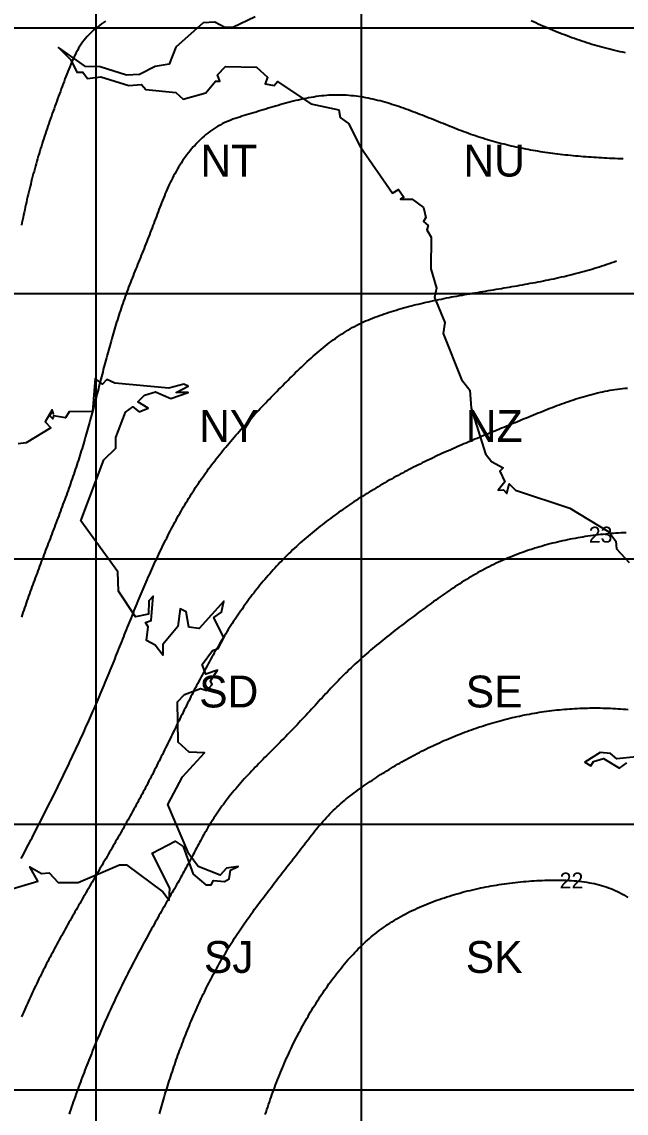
# Model space of a CAD drawing. Header units: metres. Extents: x -206260 to 760000, y -120000 to 1300000.
# Drawn here: x 272024 to 499749, y 291150 to 702300 of the extents above; entities that cross this region are included whole.
import ezdxf
from ezdxf.enums import TextEntityAlignment as Align

# ---------------------------------------------------------------- set-up
doc = ezdxf.new("R2010")
doc.units = ezdxf.units.M
for name, color, linetype in [('COASTLINE', 9, 'Continuous'), ('ISO_HALF', 8, 'Continuous'), ('ISO_LABELS', 7, 'Continuous'), ('ISO_WHOLE', 7, 'Continuous'), ('OS_GRID_100KM', 5, 'Continuous')]:
    doc.layers.add(name, color=color, linetype=linetype)

msp = doc.modelspace()

# ---------------------------------------------------------------- linework, layer by layer
at = {"layer": 'COASTLINE'}
for points in [[(359900, 704200), (351500, 700200), (348500, 700100), (344800, 702200), (340300, 701900), (330000, 692800), (327600, 686300), (322300, 685500), (316400, 682400), (311500, 682200), (301500, 685400), (296000, 685500), (285800, 692600), (290500, 688000), (292800, 683300), (295000, 683300), (296800, 680900), (301800, 681600), (312400, 678300), (317100, 678700), (318800, 676800), (330100, 675700), (332800, 673200), (341400, 675500), (345000, 679900), (346600, 680000), (345800, 682300), (348800, 685500), (360500, 685200), (364600, 681400), (363700, 679000), (367100, 678300), (368400, 679800), (380900, 671400), (391500, 669100), (392000, 666300), (395100, 664000), (399500, 655300), (411700, 637700), (413900, 639100), (416000, 636200), (414700, 635500), (419100, 635500), (423400, 632400), (424300, 628600), (423400, 627100), (425200, 625600), (424600, 623900), (426300, 621200), (426100, 609200), (428300, 602000), (427500, 598500), (431400, 589000), (430800, 584900), (437700, 567500), (440900, 563500), (441400, 556800), (446700, 539500), (449000, 536600), (453400, 534300), (452200, 533000), (454000, 529000), (451500, 525900), (453500, 526000), (454800, 524600), (455700, 528300), (458000, 525900), (478500, 519100), (493200, 510100), (495900, 506700), (496100, 503700), (500900, 498600)], [(268400, 375700), (278000, 378500), (275000, 383900), (279500, 381500), (282300, 381700), (285700, 378000), (293300, 378100), (308800, 384700), (311500, 384700), (325200, 374500), (327500, 371400), (327800, 375900), (321200, 389100), (329800, 393600), (332800, 391600), (336600, 381200), (341300, 377200), (343400, 377200), (344300, 378800), (348400, 378400), (350200, 379400), (350600, 382700), (353500, 384100), (349200, 383400), (346800, 380800), (338500, 384100), (334900, 388900), (327100, 407400), (332600, 417900), (340800, 426900), (335100, 427100), (330900, 430900), (330700, 446100), (333300, 448900), (339300, 451100), (341800, 450400), (343800, 452700), (343100, 454000), (345700, 458100), (341400, 456600), (340000, 460200), (343900, 465400), (346000, 466200), (348100, 470200), (344400, 477900), (347300, 479900), (348200, 484000), (338800, 473700), (334900, 474200), (333900, 480000), (331700, 481200), (330800, 474500), (325200, 467700), (325100, 463700), (322300, 467500), (319000, 469200), (319600, 474400), (318600, 476000), (320800, 476700), (321500, 485900), (319900, 484200), (319700, 479200), (314800, 478100), (308500, 487800), (308200, 495100), (294300, 514300), (302900, 537300), (307500, 541700), (307500, 545700), (311100, 555200), (313900, 557300), (316300, 555400), (319600, 556800), (315700, 559200), (318300, 561700), (322400, 562900), (328200, 560400), (334700, 562700), (330200, 562700), (334700, 565000), (333100, 565800), (327400, 564300), (307100, 566200), (304100, 567500), (302400, 565800), (299600, 567900), (298600, 555500), (289900, 555400), (288500, 553100), (283900, 553900), (283700, 552700), (282600, 553900), (283300, 555300), (283900, 554600), (283500, 556100), (280800, 551600), (282900, 549300), (273700, 543700), (270700, 543300)], [(503600, 425400), (496200, 424700), (493800, 426700), (490000, 427000), (484200, 423400), (486400, 422000), (487400, 423700), (491200, 424800), (497200, 421100), (500000, 423100)]]:
    msp.add_lwpolyline(points, dxfattribs=at)
at = {"layer": 'ISO_HALF'}
for points in [[(498592, 650673.9), (497567.9, 650707), (496547.5, 650742.8), (495530.7, 650781.2), (494517.4, 650822.4), (493507.7, 650866.5), (492501.5, 650913.4), (491498.8, 650963.4), (490499.4, 651016.3), (489503.4, 651072.4), (488510.7, 651131.6), (487521.2, 651194), (486535, 651259.8), (485552, 651328.9), (484572.1, 651401.5), (483595.3, 651477.6), (482621.6, 651557.2), (481650.9, 651640.4), (480683.1, 651727.4), (479718.3, 651818.1), (478756.3, 651912.7), (477797.2, 652011.2), (476840.8, 652113.6), (475887.2, 652220.1), (474936.4, 652330.6), (473988.2, 652445.4), (473042.6, 652564.4), (472099.5, 652687.6), (471159.1, 652815.3), (470221.1, 652947.3), (469285.5, 653083.9), (468352.4, 653225.1), (467421.6, 653370.8), (466493.1, 653521.3), (465566.9, 653676.6), (464642.9, 653836.7), (463721.2, 654001.7), (462801.5, 654171.6), (461884, 654346.6), (460968.5, 654526.7), (460055, 654711.9), (459143.5, 654902.4), (458233.9, 655098.2), (457326.3, 655299.4), (456420.4, 655506), (455516.3, 655718.1), (454614, 655935.8), (453713.5, 656159.1), (452814.5, 656388.1), (451917.2, 656622.8), (451021.5, 656863.5), (450127.3, 657110), (449234.6, 657362.4), (448343.4, 657621), (447453.6, 657885.6), (446565.1, 658156.4), (445678, 658433.4), (444792.1, 658716.7), (443907.4, 659006.4), (443024, 659302.5), (442141.7, 659605.1), (441260.5, 659913.7), (440380.2, 660228), (439501, 660547.7), (438622.5, 660872.2), (437744.9, 661201.2), (436868, 661534.4), (435991.8, 661871.3), (435116.2, 662211.5), (434241.1, 662554.6), (433366.4, 662900.3), (432492.1, 663248.1), (431618.1, 663597.7), (430744.4, 663948.6), (429870.9, 664300.4), (428997.4, 664652.9), (428124, 665005.4), (427250.6, 665357.8), (426377, 665709.5), (425503.3, 666060.2), (424629.3, 666409.4), (423755, 666756.9), (422880.4, 667102.1), (422005.3, 667444.7), (421129.6, 667784.4), (420253.4, 668120.6), (419376.5, 668453.1), (418498.9, 668781.3), (417620.5, 669105), (416741.2, 669423.7), (415861, 669737), (414979.8, 670044.5), (414097.5, 670345.9), (413214.1, 670640.7), (412329.4, 670928.6), (411443.5, 671209.1), (410556.2, 671481.9), (409667.4, 671746.5), (408777.2, 672002.6), (407885.5, 672249.7), (406992, 672487.6), (406096.9, 672715.7), (405200.1, 672933.7), (404301.3, 673141.1), (403400.7, 673337.7), (402498.1, 673522.9), (401593.4, 673696.5), (400686.7, 673858), (399777.7, 674006.9), (398866.5, 674143), (397952.9, 674265.8), (397037, 674374.9), (396118.6, 674470), (395197.6, 674550.6), (394274.1, 674616.3), (393347.9, 674666.7), (392418.9, 674701.5), (391487.1, 674720.3), (390552.5, 674722.6), (389614.8, 674708.1), (388674.2, 674676.3), (387730.5, 674626.9), (386783.7, 674559.6), (385834, 674475), (384881.8, 674373.8), (383927.3, 674256.8), (382971, 674124.6), (382013.1, 673978), (381053.9, 673817.8), (380093.8, 673644.6), (379133, 673459.2), (378171.9, 673262.4), (377210.9, 673054.9), (376250.2, 672837.4), (375290.1, 672610.7), (374331, 672375.4), (373373.2, 672132.4), (372417, 671882.3), (371462.7, 671626), (370510.6, 671364), (369561.1, 671097.2), (368614.5, 670826.4), (367671.1, 670552.1), (366731.2, 670275.3), (365795.2, 669996.5), (364863.3, 669716.6), (363935.8, 669436.3), (363013.2, 669156.3), (362095.7, 668877.3), (361183.5, 668600.2), (360277.2, 668325.5), (359376.9, 668054.1), (358483, 667786.4), (357595.6, 667521.1), (356714.8, 667256.2), (355840.8, 666989.8), (354973.7, 666720), (354113.6, 666444.8), (353260.6, 666162.3), (352414.9, 665870.6), (351576.5, 665567.8), (350745.6, 665251.8), (349922.3, 664920.8), (349106.8, 664572.8), (348299.1, 664205.9), (347499.3, 663818.2), (346707.6, 663407.7), (345924.1, 662972.4), (345148.9, 662510.6), (344382.3, 662021.4), (343624.8, 661506), (342876.7, 660965.5), (342138.5, 660401.1), (341410.8, 659814), (340693.9, 659205.5), (339988.3, 658576.7), (339294.6, 657928.8), (338613.1, 657263.1), (337944.3, 656580.8), (337288.7, 655882.9), (336646.7, 655170.8), (336018.8, 654445.7), (335405.5, 653708.7), (334807.2, 652961.1), (334224.5, 652204), (333657.6, 651438.6), (333107.1, 650666.2), (332572.7, 649887.2), (332053.8, 649101.8), (331549.7, 648310.3), (331060, 647513), (330584, 646710.1), (330121.1, 645901.8), (329670.7, 645088.3), (329232.3, 644270), (328805.3, 643447), (328389, 642619.6), (327982.9, 641788.1), (327586.4, 640952.6), (327198.9, 640113.4), (326819.9, 639270.8), (326448.6, 638424.9), (326084.6, 637576.1), (325727.2, 636724.6), (325375.9, 635870.6), (325030.1, 635014.4), (324689.1, 634156.1), (324352.5, 633296.1), (324019.5, 632434.5), (323689.6, 631571.7), (323362.3, 630707.8), (323036.9, 629843.2), (322712.9, 628977.9), (322389.6, 628112.4), (322066.4, 627246.8), (321742.9, 626381.3), (321418.3, 625516.2), (321092.1, 624651.8), (320763.8, 623788.3), (320432.9, 622925.7), (320099.7, 622064.2), (319764.3, 621203.5), (319427, 620343.5), (319088, 619484.3), (318747.5, 618625.6), (318405.6, 617767.5), (318062.7, 616909.8), (317718.9, 616052.5), (317374.5, 615195.3), (317029.6, 614338.4), (316684.5, 613481.5), (316339.3, 612624.7), (315994.3, 611767.7), (315649.8, 610910.6), (315305.8, 610053.1), (314962.7, 609195.4), (314620.6, 608337.1), (314279.8, 607478.4), (313940.4, 606619), (313602.7, 605758.9), (313266.8, 604898.1), (312933.1, 604036.3), (312601.7, 603173.6), (312272.8, 602309.8), (311946.6, 601444.9), (311623.4, 600578.8), (311303.3, 599711.3), (310986.6, 598842.5), (310673.5, 597972.1), (310364.2, 597100.2), (310058.9, 596226.6), (309757.6, 595351.3), (309460.3, 594474.4), (309166.7, 593595.9), (308876.9, 592715.9), (308590.7, 591834.4), (308307.9, 590951.4), (308028.5, 590067.1), (307752.4, 589181.3), (307479.3, 588294.3), (307209.3, 587406.1), (306942.2, 586516.6), (306677.8, 585626), (306416.1, 584734.3), (306157, 583841.5), (305900.3, 582947.7), (305645.9, 582053), (305393.7, 581157.3), (305143.6, 580260.8), (304895.4, 579363.4), (304649.1, 578465.3), (304404.5, 577566.5), (304161.6, 576667), (303920.2, 575766.8), (303680.1, 574866.1), (303441.3, 573964.9), (303203.7, 573063.2), (302967.2, 572161), (302731.5, 571258.5), (302496.7, 570355.6), (302262.5, 569452.4), (302028.9, 568549), (301795.8, 567645.4), (301563.1, 566741.6), (301330.6, 565837.8), (301098.2, 564933.9), (300865.7, 564030), (300633.2, 563126.2), (300400.5, 562222.4), (300167.4, 561318.8), (299933.8, 560415.4), (299699.6, 559512.2), (299464.8, 558609.4), (299229.1, 557706.8), (298992.6, 556804.6), (298754.9, 555902.9), (298516.2, 555001.7), (298276.1, 554100.9), (298034.7, 553200.8), (297791.7, 552301.3), (297547.1, 551402.4), (297300.8, 550504.3), (297052.7, 549606.9), (296802.6, 548710.4), (296550.3, 547814.7), (296295.9, 546920), (296039.2, 546026.2), (295780, 545133.4), (295518.3, 544241.6), (295254, 543351), (294986.8, 542461.5), (294716.8, 541573.3), (294443.9, 540686.2), (294168.2, 539800.3), (293889.7, 538915.5), (293608.6, 538031.8), (293324.9, 537149.2), (293038.7, 536267.7), (292750, 535387.1), (292459, 534507.6), (292165.6, 533629), (291870.1, 532751.3), (291572.3, 531874.6), (291272.5, 530998.7), (290970.7, 530123.6), (290666.9, 529249.4), (290361.2, 528375.9), (290053.8, 527503.2), (289744.6, 526631.2), (289433.7, 525759.9), (289121.3, 524889.3), (288807.4, 524019.2), (288492, 523149.8), (288175.2, 522281), (287857.2, 521412.7), (287537.9, 520544.9), (287217.5, 519677.6), (286896, 518810.7), (286573.5, 517944.3), (286250, 517078.2), (285925.7, 516212.6), (285600.6, 515347.2), (285274.8, 514482.2), (284948.3, 513617.4), (284621.2, 512752.9), (284293.7, 511888.6), (283965.7, 511024.4), (283637.3, 510160.5), (283308.6, 509296.6), (282979.8, 508432.9), (282650.8, 507569.2), (282321.7, 506705.5), (281992.6, 505841.9), (281663.5, 504978.2), (281334.6, 504114.5), (281006, 503250.7), (280677.6, 502386.8), (280349.6, 501522.7), (280022, 500658.5), (279694.9, 499794.1), (279368.3, 498929.4), (279042.4, 498064.5), (278717.3, 497199.3), (278392.9, 496333.7), (278069.4, 495467.8), (277746.8, 494601.6), (277425.2, 493734.9), (277104.7, 492867.8), (276785.3, 492000.2), (276467.2, 491132.1), (276150.3, 490263.5), (275834.8, 489394.3), (275520.8, 488524.5), (275208.2, 487654.1), (274897.3, 486783.1), (274587.9, 485911.4), (274280, 485039.1), (273973.5, 484166.3), (273668.5, 483292.8), (273364.9, 482418.7), (273062.5, 481544.2), (272761.4, 480669.1), (272461.5, 479793.5), (272162.8, 478917.5), (271865.1, 478040.9)], [(500204.1, 564219.5), (499258, 564134.7), (498314, 564036.6), (497372.1, 563925.5), (496432.3, 563801.9), (495494.6, 563666), (494559, 563518.1), (493625.5, 563358.6), (492694, 563187.9), (491764.6, 563006.1), (490837.3, 562813.8), (489912, 562611.2), (488988.8, 562398.7), (488067.6, 562176.5), (487148.4, 561945), (486231.3, 561704.6), (485316.2, 561455.6), (484403.1, 561198.3), (483492, 560933), (482582.9, 560660.1), (481675.9, 560379.9), (480770.8, 560092.7), (479867.6, 559799), (478966.5, 559498.9), (478067.3, 559192.9), (477170.1, 558881.2), (476274.9, 558564.2), (475381.6, 558242.3), (474490.2, 557915.8), (473600.8, 557584.9), (472713.3, 557250.1), (471827.7, 556911.7), (470944, 556569.9), (470062.3, 556225.2), (469182.4, 555877.8), (468304.5, 555528.2), (467428.4, 555176.5), (466554.2, 554823.3), (465681.9, 554468.7), (464811.5, 554113.1), (463943, 553756.9), (463076.2, 553400.4), (462211.4, 553044), (461348.4, 552687.8), (460487.2, 552332.4), (459627.9, 551978), (458770.3, 551624.9), (457914.6, 551273), (457060.6, 550922.3), (456208.3, 550572.7), (455357.5, 550224), (454508.4, 549876.2), (453660.8, 549529), (452814.7, 549182.4), (451970, 548836.3), (451126.6, 548490.5), (450284.6, 548145), (449443.9, 547799.6), (448604.4, 547454.2), (447766.1, 547108.6), (446928.9, 546762.9), (446092.7, 546416.8), (445257.6, 546070.2), (444423.5, 545723.1), (443590.3, 545375.3), (442757.9, 545026.6), (441926.4, 544677), (441095.7, 544326.4), (440265.6, 543974.7), (439436.3, 543621.6), (438607.5, 543267.2), (437779.3, 542911.2), (436951.7, 542553.7), (436124.5, 542194.4), (435297.7, 541833.2), (434471.3, 541470.1), (433645.2, 541104.8), (432819.4, 540737.4), (431993.8, 540367.6), (431168.4, 539995.4), (430343, 539620.7), (429517.8, 539243.3), (428692.5, 538863.1), (427867.3, 538480), (427041.9, 538093.9), (426216.4, 537704.6), (425390.7, 537312.1), (424564.8, 536916.2), (423738.6, 536516.8), (422912, 536113.9), (422085.1, 535707.2), (421257.7, 535296.7), (420429.8, 534882.2), (419601.4, 534463.7), (418772.4, 534041), (417942.7, 533614), (417112.4, 533182.6), (416281.3, 532746.6), (415449.5, 532306), (414616.9, 531860.8), (413783.7, 531410.9), (412950, 530956.3), (412115.9, 530497.1), (411281.6, 530033.3), (410447.2, 529564.9), (409612.8, 529091.9), (408778.5, 528614.3), (407944.5, 528132.2), (407110.9, 527645.6), (406277.7, 527154.4), (405445.2, 526658.8), (404613.4, 526158.7), (403782.5, 525654.1), (402952.6, 525145.1), (402123.8, 524631.6), (401296.2, 524113.7), (400470, 523591.4), (399645.3, 523064.8), (398822.2, 522533.8), (398000.8, 521998.4), (397181.3, 521458.7), (396363.8, 520914.7), (395548.4, 520366.4), (394735.2, 519813.8), (393924.3, 519256.9), (393115.9, 518695.8), (392310.1, 518130.4), (391507, 517560.9), (390706.8, 516987.1), (389909.5, 516409.2), (389115.4, 515827.1), (388324.4, 515240.8), (387536.7, 514650.4), (386752.6, 514055.9), (385972, 513457.3), (385195.1, 512854.6), (384422, 512247.8), (383652.9, 511637), (382887.9, 511022.1), (382127, 510403.3), (381370.5, 509780.4), (380618.4, 509153.5), (379870.9, 508522.7), (379128.1, 507887.9), (378390.1, 507249.2), (377657, 506606.6), (376929, 505960), (376206.2, 505309.6), (375488.7, 504655.3), (374776.6, 503997.2), (374070.1, 503335.2), (373369.2, 502669.4), (372674.2, 501999.8), (371985, 501326.4), (371301.9, 500649.2), (370625, 499968.3), (369954.3, 499283.7), (369289.8, 498595.3), (368631.3, 497903.4), (367978.8, 497207.8), (367332.2, 496508.7), (366691.5, 495806.1), (366056.6, 495100), (365427.4, 494390.5), (364803.8, 493677.7), (364185.7, 492961.5), (363573.2, 492242), (362966, 491519.3), (362364.2, 490793.4), (361767.7, 490064.3), (361176.3, 489332.2), (360590.1, 488597), (360008.8, 487858.7), (359432.6, 487117.5), (358861.3, 486373.4), (358294.7, 485626.4), (357732.9, 484876.5), (357175.8, 484123.9), (356623.3, 483368.5), (356075.3, 482610.4), (355531.8, 481849.6), (354992.6, 481086.3), (354457.7, 480320.3), (353927.1, 479551.9), (353400.6, 478780.9), (352878.2, 478007.5), (352359.8, 477231.7), (351845.4, 476453.6), (351334.7, 475673.2), (350827.9, 474890.5), (350324.8, 474105.6), (349825.4, 473318.5), (349329.5, 472529.3), (348837, 471738), (348348, 470944.7), (347862.4, 470149.4), (347380, 469352.1), (346900.8, 468553), (346424.7, 467751.9), (345951.7, 466949.1), (345481.7, 466144.5), (345014.5, 465338.1), (344550.2, 464530.1), (344088.7, 463720.5), (343629.8, 462909.2), (343173.5, 462096.4), (342719.7, 461282.1), (342268.4, 460466.4), (341819.5, 459649.2), (341372.9, 458830.7), (340928.6, 458010.8), (340486.4, 457189.7), (340046.2, 456367.3), (339608.1, 455543.7), (339172, 454719), (338737.7, 453893.2), (338305.2, 453066.3), (337874.4, 452238.4), (337445.3, 451409.5), (337017.7, 450579.7), (336591.6, 449749.1), (336167, 448917.5), (335743.7, 448085.2), (335321.7, 447252.2), (334900.9, 446418.5), (334481.2, 445584), (334062.6, 444749), (333644.9, 443913.4), (333228.2, 443077.3), (332812.3, 442240.7), (332397.2, 441403.7), (331982.7, 440566.3), (331568.9, 439728.5), (331155.6, 438890.4), (330742.7, 438052.1), (330330.3, 437213.6), (329918.1, 436374.9), (329506.3, 435536), (329094.5, 434697.1), (328682.9, 433858.2), (328271.3, 433019.2), (327859.7, 432180.3), (327447.9, 431341.5), (327035.9, 430502.9), (326623.7, 429664.4), (326211.1, 428826.2), (325798.1, 427988.3), (325384.5, 427150.6), (324970.5, 426313.4), (324555.7, 425476.5), (324140.3, 424640.1), (323724.1, 423804.2), (323307, 422968.8), (322889, 422134.1), (322469.9, 421299.9), (322049.8, 420466.5), (321628.5, 419633.7), (321206, 418801.7), (320782.2, 417970.6), (320357, 417140.3), (319930.4, 416310.8), (319502.2, 415482.4), (319072.4, 414654.9), (318640.9, 413828.4), (318207.7, 413003.1), (317772.8, 412178.8), (317336, 411355.6), (316897.6, 410533.4), (316457.6, 409712.3), (316015.9, 408892.1), (315572.7, 408073), (315128, 407254.7), (314681.8, 406437.4), (314234.3, 405621), (313785.3, 404805.5), (313335.1, 403990.7), (312883.6, 403176.8), (312430.8, 402363.7), (311976.9, 401551.4), (311521.9, 400739.7), (311065.8, 399928.8), (310608.7, 399118.6), (310150.6, 398309), (309691.6, 397500.1), (309231.6, 396691.7), (308770.9, 395884), (308309.3, 395076.8), (307847, 394270.1), (307384, 393463.9), (306920.4, 392658.2), (306456.1, 391852.9), (305991.3, 391048.1), (305526, 390243.6), (305060.2, 389439.5), (304594.1, 388635.8), (304127.5, 387832.4), (303660.7, 387029.2), (303193.5, 386226.4), (302726.2, 385423.7), (302258.6, 384621.3), (301791, 383819.1), (301323.3, 383017), (300855.5, 382215), (300387.7, 381413.2), (299920, 380611.5), (299452.4, 379809.8), (298985, 379008.1), (298517.8, 378206.4), (298050.8, 377404.7), (297584.2, 376603), (297117.8, 375801.2), (296651.9, 374999.2), (296186.4, 374197.2), (295721.4, 373395), (295256.9, 372592.6), (294793.1, 371790), (294329.8, 370987.2), (293867.2, 370184.1), (293405.4, 369380.7), (292944.3, 368577), (292484.1, 367773), (292024.7, 366968.6), (291566.2, 366163.9), (291108.7, 365358.7), (290652.2, 364553), (290196.7, 363746.9), (289742.4, 362940.4), (289289.2, 362133.2), (288837.2, 361325.6), (288386.5, 360517.4), (287937.1, 359708.5), (287489, 358899.1), (287042.2, 358089), (286597, 357278.2), (286153.2, 356466.7), (285710.9, 355654.5), (285270.2, 354841.5), (284831.2, 354027.8), (284393.8, 353213.2), (283958.1, 352397.8), (283524.3, 351581.5), (283092.2, 350764.4), (282662, 349946.3), (282233.7, 349127.4), (281807.3, 348307.4), (281383, 347486.4), (280960.7, 346664.5), (280540.5, 345841.5), (280122.5, 345017.4), (279706.6, 344192.2), (279293, 343365.9), (278881.7, 342538.5), (278472.8, 341709.9), (278066.2, 340880), (277662, 340049), (277260.3, 339216.7), (276861.2, 338383.1), (276464.6, 337548.2), (276070.7, 336712), (275679.4, 335874.5), (275290.8, 335035.5), (274905, 334195.2), (274522, 333353.4), (274141.9, 332510.1), (273764.7, 331665.4), (273390.4, 330819.1), (273019.1, 329971.3), (272650.9, 329121.9), (272285.8, 328271), (271923.8, 327418.4)], [(323851.6, 290846.3), (324104.7, 291744.3), (324360, 292641.3), (324617.5, 293537.1), (324877.2, 294431.9), (325139, 295325.6), (325403, 296218.3), (325669, 297109.8), (325937.3, 298000.3), (326207.7, 298889.7), (326480.4, 299778), (326755.3, 300665.1), (327032.6, 301551.2), (327312.2, 302436.1), (327594.2, 303319.8), (327878.5, 304202.4), (328165.4, 305083.9), (328454.7, 305964.1), (328746.5, 306843.2), (329040.9, 307721.1), (329337.8, 308597.7), (329637.4, 309473.2), (329939.7, 310347.4), (330244.6, 311220.4), (330552.3, 312092.2), (330862.7, 312962.7), (331175.9, 313832), (331492, 314699.9), (331810.9, 315566.6), (332132.7, 316432), (332457.5, 317296.2), (332785.2, 318158.9), (333116, 319020.4), (333449.8, 319880.6), (333786.6, 320739.4), (334126.6, 321596.8), (334469.8, 322452.9), (334816.1, 323307.6), (335165.6, 324161), (335518.4, 325013), (335874.5, 325863.5), (336233.9, 326712.7), (336596.6, 327560.4), (336962.8, 328406.7), (337332.4, 329251.6), (337705.4, 330095.1), (338082, 330937), (338462.1, 331777.5), (338845.7, 332616.6), (339233, 333454.1), (339623.9, 334290.2), (340018.5, 335124.7), (340416.8, 335957.8), (340818.8, 336789.3), (341224.6, 337619.3), (341634.3, 338447.7), (342047.8, 339274.6), (342465.1, 340099.9), (342886.4, 340923.7), (343311.7, 341745.9), (343740.9, 342566.5), (344174.2, 343385.4), (344611.5, 344202.8), (345053, 345018.6), (345498.5, 345832.7), (345948.3, 346645.2), (346402.2, 347456), (346860.4, 348265.2), (347322.8, 349072.7), (347789.6, 349878.5), (348260.7, 350682.6), (348736.2, 351485.1), (349216.1, 352285.8), (349700.4, 353084.8), (350189.2, 353882.1), (350682.6, 354677.7), (351180.5, 355471.5), (351682.9, 356263.5), (352190, 357053.8), (352701.8, 357842.3), (353218.3, 358629.1), (353739.3, 359414.1), (354264.7, 360197.4), (354794.5, 360979), (355328.4, 361759.1), (355866.2, 362537.7), (356407.9, 363314.7), (356953.3, 364090.4), (357502.2, 364864.7), (358054.5, 365637.7), (358610.1, 366409.4), (359168.8, 367179.9), (359730.4, 367949.2), (360294.8, 368717.5), (360861.9, 369484.7), (361431.4, 370250.9), (362003.4, 371016.1), (362577.5, 371780.5), (363153.7, 372544.1), (363731.8, 373306.8), (364311.7, 374068.9), (364893.2, 374830.2), (365476.1, 375590.9), (366060.4, 376351.1), (366645.8, 377110.8), (367232.3, 377870), (367819.6, 378628.8), (368407.7, 379387.2), (368996.4, 380145.3), (369585.4, 380903.2), (370174.8, 381660.9), (370764.3, 382418.5), (371353.8, 383175.9), (371943.1, 383933.4), (372532.1, 384690.8), (373120.7, 385448.3), (373708.6, 386206), (374295.8, 386963.8), (374882.1, 387721.9), (375467.3, 388480.3), (376051.4, 389239), (376634.1, 389998), (377215.5, 390757.4), (377796.2, 391516.4), (378376.7, 392274.7), (378957.5, 393031.6), (379539, 393786.7), (380122, 394539.5), (380706.7, 395289.3), (381293.9, 396035.8), (381884, 396778.3), (382477.5, 397516.4), (383074.9, 398249.4), (383676.9, 398977), (384283.8, 399698.5), (384896.3, 400413.4), (385514.8, 401121.3), (386139.9, 401821.6), (386772.1, 402513.7), (387411.9, 403197.2), (388059.8, 403871.5), (388716.4, 404536), (389382.1, 405190.5), (390056.6, 405835), (390739.8, 406469.9), (391431.1, 407095.5), (392130.3, 407712.2), (392837, 408320.3), (393550.8, 408920.2), (394271.5, 409512.1), (394998.6, 410096.4), (395731.8, 410673.5), (396470.8, 411243.6), (397215.3, 411807.2), (397964.8, 412364.6), (398719, 412916), (399477.6, 413462), (400240.3, 414002.6), (401006.6, 414538.5), (401776.3, 415069.7), (402549, 415596.8), (403324.3, 416120), (404102, 416639.5), (404882.2, 417155.3), (405664.7, 417667.4), (406449.7, 418175.8), (407237, 418680.3), (408026.7, 419181), (408818.8, 419677.8), (409613.2, 420170.7), (410410, 420659.7), (411209.2, 421144.6), (412010.7, 421625.6), (412814.6, 422102.4), (413620.8, 422575.2), (414429.4, 423043.8), (415240.3, 423508.3), (416053.5, 423968.5), (416869, 424424.5), (417686.9, 424876.2), (418507.1, 425323.6), (419329.5, 425766.6), (420154.3, 426205.2), (420981.4, 426639.3), (421810.8, 427069), (422642.4, 427494.2), (423476.3, 427914.8), (424312.5, 428330.8), (425151, 428742.2), (425991.7, 429148.9), (426834.7, 429551), (427680, 429948.3), (428527.5, 430340.8), (429377.2, 430728.5), (430229.2, 431111.3), (431083.4, 431489.3), (431939.8, 431862.3), (432798.4, 432230.4), (433659.3, 432593.4), (434522.4, 432951.5), (435387.6, 433304.4), (436255.1, 433652.2), (437124.8, 433994.9), (437996.6, 434332.4), (438870.7, 434664.7), (439746.9, 434991.6), (440625.3, 435313.3), (441505.8, 435629.7), (442388.5, 435940.7), (443273.4, 436246.2), (444160.4, 436546.3), (445049.6, 436841), (445940.9, 437130), (446834.3, 437413.6), (447729.9, 437691.5), (448627.6, 437963.8), (449527.4, 438230.4), (450429.3, 438491.3), (451333.3, 438746.4), (452239.4, 438995.7), (453147.7, 439239.3), (454058, 439476.9), (454970.4, 439708.7), (455884.9, 439934.5), (456801.4, 440154.3), (457720.1, 440368.1), (458640.7, 440575.9), (459563.5, 440777.6), (460488.3, 440973.1), (461415.2, 441162.5), (462344, 441345.7), (463275, 441522.6), (464207.9, 441693.3), (465142.9, 441857.6), (466080, 442015.6), (467019, 442167.2), (467960, 442312.4), (468903, 442451.1), (469847.8, 442583.4), (470794.5, 442709.1), (471742.8, 442828.2), (472692.7, 442940.8), (473644.1, 443046.8), (474596.9, 443146.1), (475551.1, 443238.8), (476506.6, 443324.8), (477463.2, 443404), (478420.9, 443476.5), (479379.5, 443542.3), (480339.1, 443601.1), (481299.5, 443653.2), (482260.7, 443698.4), (483222.5, 443736.7), (484184.8, 443768), (485147.6, 443792.4), (486110.8, 443809.8), (487074.3, 443820.2), (488038, 443823.5), (489001.9, 443819.7), (489965.7, 443808.9), (490929.6, 443790.9), (491893.3, 443765.7), (492856.7, 443733.3), (493819.9, 443693.7), (494782.6, 443646.9), (495744.9, 443592.7), (496706.6, 443531.3), (497667.7, 443462.5), (498628, 443386.3), (499587.5, 443302.7), (500546, 443211.7)]]:
    msp.add_lwpolyline(points, dxfattribs=at)
at = {"layer": 'ISO_WHOLE'}
for points in [[(303551.4, 702588.2), (302797.6, 702052.7), (302054.9, 701510.7), (301324.5, 700960.6), (300607.4, 700400.5), (299904.8, 699828.8), (299217.6, 699243.9), (298547.1, 698644.1), (297894.2, 698027.6), (297260.2, 697392.8), (296646, 696738), (296052.8, 696061.5), (295481.7, 695361.7), (294933.5, 694637.1), (294407.6, 693888.4), (293902.5, 693117.2), (293417, 692324.8), (292949.8, 691512.8), (292499.4, 690682.7), (292064.8, 689835.9), (291644.4, 688973.9), (291236.9, 688098.2), (290841.2, 687210.3), (290455.7, 686311.5), (290079.3, 685403.6), (289710.6, 684487.8), (289348.3, 683565.6), (288991, 682638.7), (288637.4, 681708.3), (288286.3, 680776.1), (287936.4, 679843.3), (287587.2, 678910.5), (287239, 677977.7), (286891.8, 677044.7), (286545.7, 676111.5), (286200.8, 675178.2), (285857.1, 674244.7), (285514.8, 673310.9), (285174, 672376.8), (284834.8, 671442.4), (284497.3, 670507.6), (284161.4, 669572.4), (283827.5, 668636.8), (283495.5, 667700.8), (283165.5, 666764.2), (282837.7, 665827.1), (282512.1, 664889.4), (282188.8, 663951.2), (281867.9, 663012.2), (281549.6, 662072.6), (281233.8, 661132.3), (280920.8, 660191.3), (280610.6, 659249.5), (280303.2, 658306.8), (279998.9, 657363.3), (279697.6, 656418.9), (279399.5, 655473.6), (279104.6, 654527.3), (278813.1, 653580.1), (278525.1, 652631.8), (278240.7, 651682.4), (277959.8, 650732), (277682.8, 649780.4), (277409.5, 648827.6), (277140.2, 647873.7), (276874.9, 646918.5), (276613.5, 645962.1), (276355.9, 645004.6), (276102.1, 644045.9), (275851.9, 643086.1), (275605.3, 642125.2), (275362.3, 641163.2), (275122.6, 640200.2), (274886.4, 639236.2), (274653.3, 638271.2), (274423.5, 637305.2), (274196.8, 636338.3), (273973, 635370.5), (273752.3, 634401.9), (273534.3, 633432.3), (273319.2, 632462), (273106.7, 631490.9), (272896.9, 630519), (272689.6, 629546.3), (272484.7, 628573), (272282.2, 627599), (272082, 626624.3), (271884, 625649)], [(499498.3, 690646.4), (498495.7, 690846.7), (497497.8, 691054.7), (496504.5, 691270.3), (495515.7, 691493.4), (494531.2, 691723.9), (493551.1, 691961.6), (492575.3, 692206.5), (491603.5, 692458.3), (490635.9, 692717.1), (489672.1, 692982.6), (488712.3, 693254.8), (487756.2, 693533.6), (486803.8, 693818.7), (485855, 694110.2), (484909.7, 694407.9), (483967.8, 694711.7), (483029.3, 695021.4), (482093.9, 695336.9), (481161.7, 695658.2), (480232.6, 695985), (479306.4, 696317.4), (478383.1, 696655.1), (477462.6, 696998.1), (476544.8, 697346.2), (475629.5, 697699.3), (474716.8, 698057.4), (473806.5, 698420.2), (472898.5, 698787.6), (471992.8, 699159.6), (471089.1, 699536.1), (470187.6, 699916.8), (469288, 700301.8), (468390.3, 700690.8), (467494.4, 701083.8), (466600.1, 701480.6), (465707.5, 701881.1), (464816.4, 702285.2), (463926.7, 702692.9)], [(271817.8, 387155.1), (272271.3, 388018.8), (272724.3, 388882.8), (273176.8, 389747.3), (273628.9, 390612.1), (274080.5, 391477.4), (274531.6, 392343.2), (274982.1, 393209.3), (275432.1, 394076), (275881.5, 394943), (276330.4, 395810.5), (276778.6, 396678.4), (277226.2, 397546.8), (277673.2, 398415.7), (278119.5, 399285), (278565.2, 400154.8), (279010.2, 401025.1), (279454.5, 401895.8), (279898, 402767), (280340.9, 403638.7), (280782.9, 404510.8), (281224.2, 405383.5), (281664.8, 406256.6), (282104.5, 407130.3), (282543.4, 408004.4), (282981.4, 408879.1), (283418.6, 409754.2), (283855, 410629.9), (284290.4, 411506.1), (284725, 412382.8), (285158.6, 413260), (285591.3, 414137.7), (286023, 415016), (286453.8, 415894.8), (286883.5, 416774.2), (287312.3, 417654.1), (287740.1, 418534.5), (288166.8, 419415.5), (288592.4, 420297.1), (289017, 421179.2), (289440.5, 422061.8), (289862.8, 422945.1), (290284.1, 423828.9), (290704.2, 424713.2), (291123.2, 425598.2), (291540.9, 426483.7), (291957.5, 427369.8), (292372.9, 428256.6), (292787.1, 429143.9), (293200, 430031.8), (293611.6, 430920.2), (294022, 431809.4), (294431.1, 432699.1), (294838.9, 433589.4), (295245.3, 434480.3), (295650.4, 435371.9), (296054.2, 436264.1), (296456.5, 437156.9), (296857.5, 438050.3), (297257.1, 438944.4), (297655.2, 439839.1), (298051.9, 440734.5), (298447.1, 441630.5), (298840.9, 442527.1), (299233.1, 443424.4), (299623.8, 444322.4), (300013.1, 445221), (300400.7, 446120.3), (300786.8, 447020.3), (301171.3, 447921), (301554.3, 448822.3), (301935.6, 449724.3), (302315.3, 450627), (302693.4, 451530.3), (303070, 452434.2), (303445.3, 453338.7), (303819.2, 454243.7), (304191.8, 455149.1), (304563.3, 456055), (304933.6, 456961.3), (305302.9, 457867.9), (305671.3, 458774.7), (306038.7, 459681.9), (306405.4, 460589.2), (306771.2, 461496.7), (307136.5, 462404.4), (307501.1, 463312), (307865.2, 464219.8), (308228.8, 465127.5), (308592.1, 466035.1), (308955.1, 466942.7), (309317.8, 467850.1), (309680.4, 468757.3), (310042.9, 469664.3), (310405.4, 470571), (310768, 471477.4), (311130.8, 472383.5), (311493.7, 473289.1), (311856.9, 474194.3), (312220.5, 475099), (312584.6, 476003.1), (312949.1, 476906.7), (313314.3, 477809.6), (313680.1, 478711.9), (314046.6, 479613.5), (314414, 480514.3), (314782.2, 481414.3), (315151.4, 482313.4), (315521.6, 483211.7), (315892.9, 484109.1), (316265.5, 485005.4), (316639.2, 485900.8), (317014.3, 486795.1), (317390.8, 487688.3), (317768.8, 488580.3), (318148.3, 489471.1), (318529.4, 490360.7), (318912.2, 491249.1), (319296.8, 492136.1), (319683.3, 493021.7), (320071.7, 493905.9), (320462, 494788.7), (320854.4, 495669.9), (321249, 496549.7), (321645.8, 497427.8), (322044.9, 498304.3), (322446.3, 499179.2), (322850.2, 500052.3), (323256.6, 500923.6), (323665.5, 501793.2), (324077.2, 502660.9), (324491.5, 503526.7), (324908.7, 504390.6), (325328.7, 505252.5), (325751.7, 506112.4), (326177.8, 506970.2), (326606.9, 507825.9), (327039.2, 508679.4), (327474.7, 509530.8), (327913.6, 510379.9), (328355.9, 511226.7), (328801.7, 512071.2), (329251, 512913.3), (329703.9, 513753), (330160.5, 514590.2), (330620.9, 515425), (331085.1, 516257.1), (331553.2, 517086.7), (332025.4, 517913.7), (332501.6, 518738), (332981.9, 519559.6), (333466.5, 520378.3), (333955.3, 521194.3), (334448.5, 522007.5), (334946.1, 522817.7), (335448.2, 523625), (335954.9, 524429.3), (336466.3, 525230.6), (336982.4, 526028.8), (337503.3, 526823.9), (338029.1, 527615.8), (338559.8, 528404.6), (339095.6, 529190.1), (339636.2, 529972.4), (340181.8, 530751.7), (340732.1, 531528), (341287.3, 532301.3), (341847.1, 533071.7), (342411.6, 533839.3), (342980.6, 534604.2), (343554.1, 535366.4), (344132.1, 536126), (344714.5, 536883.1), (345301.3, 537637.7), (345892.3, 538390), (346487.5, 539139.9), (347086.8, 539887.6), (347690.2, 540633), (348297.7, 541376.4), (348909.1, 542117.8), (349524.4, 542857.2), (350143.6, 543594.6), (350766.5, 544330.3), (351393.2, 545064.2), (352023.5, 545796.4), (352657.4, 546527), (353294.9, 547256), (353935.8, 547983.6), (354580.1, 548709.7), (355227.8, 549434.5), (355878.7, 550158.1), (356532.9, 550880.4), (357190.3, 551601.6), (357850.8, 552321.8), (358514.3, 553040.9), (359180.8, 553759.2), (359850.2, 554476.6), (360522.5, 555193.2), (361197.5, 555909.1), (361875.4, 556624.4), (362555.8, 557339.1), (363239, 558053.3), (363924.6, 558767.1), (364612.8, 559480.5), (365303.4, 560193.7), (365996.3, 560906.6), (366691.6, 561619.3), (367389.1, 562332), (368088.8, 563044.7), (368790.6, 563757.4), (369494.5, 564470.3), (370200.4, 565183.4), (370908.3, 565896.4), (371618.3, 566609), (372330.3, 567320.8), (373044.5, 568031.3), (373760.9, 568740), (374479.6, 569446.7), (375200.5, 570150.8), (375923.8, 570851.9), (376649.5, 571549.6), (377377.6, 572243.5), (378108.3, 572933.1), (378841.5, 573618), (379577.2, 574297.9), (380315.6, 574972.2), (381056.7, 575640.5), (381800.6, 576302.5), (382547.2, 576957.6), (383296.6, 577605.5), (384049, 578245.8), (384804.3, 578877.9), (385562.6, 579501.6), (386323.9, 580116.3), (387088.2, 580721.7), (387855.8, 581317.2), (388626.5, 581902.6), (389400.4, 582477.3), (390177.6, 583041), (390958.5, 583593.3), (391743.2, 584133.8), (392532.2, 584662.3), (393325.8, 585178.4), (394124.2, 585681.8), (394927.8, 586172.1), (395737, 586649), (396552, 587112.2), (397373.2, 587561.3), (398200.9, 587996.1), (399035.4, 588416.2), (399876.5, 588822.2), (400724.1, 589214.7), (401577.9, 589594.8), (402437.5, 589963), (403302.8, 590320.4), (404173.4, 590667.7), (405049, 591005.7), (405929.5, 591335.3), (406814.5, 591657.3), (407703.8, 591972.3), (408597.3, 592280.6), (409494.9, 592582.3), (410396.4, 592877.7), (411301.9, 593166.8), (412211.3, 593449.9), (413124.3, 593727), (414041.1, 593998.4), (414961.4, 594264.1), (415885.2, 594524.3), (416812.4, 594779.3), (417742.9, 595029.1), (418676.6, 595273.9), (419613.5, 595513.8), (420553.4, 595749.1), (421496.3, 595979.8), (422442, 596206.1), (423390.6, 596428.1), (424341.8, 596646.1), (425295.7, 596860.2), (426252.1, 597070.5), (427210.9, 597277.2), (428172.1, 597480.4), (429135.6, 597680.3), (430101.2, 597877), (431069, 598070.7), (432038.7, 598261.6), (433010.4, 598449.8), (433983.9, 598635.4), (434959.1, 598818.7), (435936, 598999.7), (436914.5, 599178.7), (437894.5, 599355.7), (438875.8, 599530.9), (439858.5, 599704.5), (440842.4, 599876.7), (441827.4, 600047.5), (442813.5, 600217.2), (443800.5, 600385.9), (444788.5, 600553.8), (445777.2, 600720.9), (446766.6, 600887.5), (447756.6, 601053.7), (448747.2, 601219.7), (449738.2, 601385.6), (450729.5, 601551.5), (451721.1, 601717.7), (452712.9, 601884.3), (453704.8, 602051.4), (454696.7, 602219.2), (455688.6, 602387.9), (456680.2, 602557.5), (457671.6, 602728.3), (458662.7, 602900.4), (459653.3, 603074), (460643.4, 603249.2), (461632.9, 603426.1), (462621.8, 603605), (463609.8, 603785.9), (464597, 603969), (465583.2, 604154.6), (466568.4, 604342.7), (467552.5, 604533.4), (468535.4, 604727), (469516.9, 604923.7), (470497.1, 605123.4), (471475.8, 605326.5), (472453, 605533), (473428.5, 605743.2), (474402.2, 605957.1), (475374.2, 606174.9), (476344.2, 606396.8), (477312.3, 606622.9), (478278.3, 606853.4), (479242.1, 607088.5), (480203.6, 607328.2), (481162.8, 607572.8), (482119.6, 607822.4), (483073.9, 608077.1), (484025.5, 608337.2), (484974.5, 608602.7), (485920.7, 608873.8), (486864, 609150.7), (487804.4, 609433.5), (488741.7, 609722.4), (489676, 610017.5), (490607, 610319), (491534.7, 610627), (492459, 610941.7), (493379.8, 611263.3), (494297.1, 611591.9), (495210.8, 611927.6), (496120.7, 612270.6)], [(499756.9, 509829.1), (498791.2, 509788.2), (497825.8, 509740.6), (496860.6, 509686.1), (495895.7, 509624.8), (494931.1, 509556.6), (493966.8, 509481.7), (493002.9, 509399.8), (492039.4, 509311.1), (491076.3, 509215.6), (490113.6, 509113.1), (489151.5, 509003.7), (488189.9, 508887.5), (487228.8, 508764.3), (486268.2, 508634.1), (485308.3, 508497.1), (484349, 508353), (483390.4, 508202), (482432.5, 508044.1), (481475.3, 507879.1), (480518.9, 507707.1), (479563.2, 507528.2), (478608.4, 507342.2), (477654.4, 507149.1), (476701.2, 506949), (475749.1, 506741.9), (474797.9, 506527.6), (473847.9, 506306.1), (472899.2, 506077.5), (471951.7, 505841.6), (471005.8, 505598.4), (470061.3, 505347.8), (469118.5, 505089.9), (468177.5, 504824.5), (467238.3, 504551.7), (466301, 504271.3), (465365.8, 503983.4), (464432.7, 503687.9), (463501.8, 503384.7), (462573.3, 503073.8), (461647.2, 502755.2), (460723.7, 502428.8), (459802.8, 502094.5), (458884.6, 501752.4), (457969.3, 501402.4), (457056.9, 501044.4), (456147.5, 500678.4), (455241.3, 500304.4), (454338.3, 499922.2), (453438.7, 499531.9), (452542.5, 499133.5), (451649.8, 498726.8), (450760.8, 498311.8), (449875.5, 497888.5), (448994, 497456.9), (448116.5, 497016.8), (447242.9, 496568.4), (446373.2, 496111.9), (445507.3, 495647.5), (444644.9, 495175.3), (443786.1, 494695.7), (442930.7, 494208.9), (442078.6, 493715.1), (441229.8, 493214.4), (440384, 492707.3), (439541.2, 492193.7), (438701.2, 491674.1), (437864.1, 491148.5), (437029.5, 490617.3), (436197.6, 490080.6), (435368.1, 489538.8), (434540.9, 488991.9), (433715.9, 488440.2), (432893, 487884), (432072.1, 487323.5), (431253.2, 486758.8), (430436, 486190.3), (429620.5, 485618.2), (428806.5, 485042.6), (427994, 484463.7), (427182.9, 483882), (426373, 483297.4), (425564.2, 482710.3), (424756.5, 482120.9), (423949.7, 481529.4), (423143.6, 480936.1), (422338.3, 480341.1), (421533.5, 479744.7), (420729.3, 479147.1), (419925.7, 478548.1), (419122.9, 477947.8), (418321, 477346.1), (417520.1, 476742.9), (416720.4, 476138.1), (415922.1, 475531.6), (415125.3, 474923.3), (414330, 474313.2), (413536.6, 473701.2), (412745, 473087.3), (411955.5, 472471.2), (411168.2, 471853.1), (410383.2, 471232.7), (409600.7, 470610), (408820.7, 469984.9), (408043.6, 469357.4), (407269.4, 468727.3), (406498.1, 468094.7), (405730.1, 467459.3), (404965.4, 466821.2), (404204.2, 466180.2), (403446.6, 465536.3), (402692.7, 464889.4), (401942.7, 464239.4), (401196.8, 463586.3), (400455, 462929.9), (399717.6, 462270.2), (398984.6, 461607.1), (398256.3, 460940.6), (397532.6, 460270.4), (396813.9, 459596.7), (396100.2, 458919.2), (395391.5, 458238), (394687.8, 457553.2), (393988.5, 456864.9), (393293.4, 456173.2), (392602.3, 455478.3), (391914.8, 454780.3), (391230.7, 454079.3), (390549.5, 453375.5), (389871, 452669.1), (389195, 451960.1), (388521.1, 451248.7), (387848.9, 450535), (387178.3, 449819.2), (386508.9, 449101.4), (385840.3, 448381.8), (385172.4, 447660.4), (384504.7, 446937.4), (383837, 446213), (383169, 445487.2), (382500.4, 444760.3), (381830.9, 444032.3), (381160.1, 443303.5), (380487.8, 442573.8), (379813.6, 441843.6), (379137.4, 441112.8), (378458.7, 440381.6), (377777.2, 439650.3), (377092.7, 438918.8), (376404.8, 438187.4), (375713.3, 437456.2), (375017.9, 436725.3), (374318.2, 435994.9), (373614, 435265), (372905.6, 434535.7), (372193.6, 433806.9), (371478.3, 433078.5), (370760.2, 432350.6), (370039.8, 431623), (369317.5, 430895.7), (368593.9, 430168.7), (367869.3, 429441.9), (367144.3, 428715.2), (366419.2, 427988.7), (365694.6, 427262.2), (364970.9, 426535.7), (364248.6, 425809.1), (363528.1, 425082.5), (362809.9, 424355.7), (362094.5, 423628.8), (361382.3, 422901.6), (360673.7, 422174), (359969.4, 421446.2), (359269.6, 420717.9), (358574.9, 419989.2), (357885.8, 419260), (357202.6, 418530.3), (356525.9, 417799.9), (355856.1, 417068.9), (355193.7, 416337.3), (354539.1, 415604.8), (353892.8, 414871.6), (353255.3, 414137.5), (352627.1, 413402.5), (352008.5, 412666.5), (351400, 411929.6), (350801.6, 411191.9), (350213.4, 410453.7), (349635.4, 409715), (349067.4, 408976.3), (348509.4, 408237.7), (347961.5, 407499.4), (347423.6, 406761.6), (346895.7, 406024.7), (346377.7, 405288.7), (345869.6, 404554), (345371.4, 403820.8), (344883.1, 403089.2), (344404.6, 402359.6), (343935.9, 401632.1), (343477, 400907), (343027.8, 400184.5), (342588.4, 399464.8), (342158.4, 398748.1), (341737.4, 398034.3), (341324.7, 397323.3), (340919.5, 396615.1), (340521.4, 395909.6), (340129.6, 395206.7), (339743.5, 394506.3), (339362.4, 393808.4), (338985.8, 393112.9), (338612.9, 392419.7), (338243.1, 391728.8), (337875.8, 391040), (337510.4, 390353.3), (337146.3, 389668.4), (336783.1, 388984.8), (336420.4, 388302.2), (336057.8, 387620.1), (335694.9, 386938.1), (335331.1, 386255.8), (334966.1, 385572.8), (334599.5, 384888.7), (334230.8, 384202.9), (333859.5, 383515.3), (333485.4, 382825.2), (333107.9, 382132.4), (332726.5, 381436.3), (332341, 380736.7), (331950.8, 380032.9), (331555.5, 379324.8), (331155.1, 378611.9), (330749.7, 377894), (330339.4, 377171.1), (329924.4, 376442.7), (329504.8, 375708.9), (329080.9, 374969.2), (328652.7, 374223.7), (328220.5, 373472), (327784.3, 372713.9), (327344.3, 371949.3), (326900.7, 371177.9), (326453.6, 370399.6), (326003.2, 369614.1), (325549.7, 368821.4), (325093.2, 368021.5), (324634, 367214.8), (324172.2, 366401.5), (323708, 365581.7), (323241.7, 364755.9), (322773.4, 363924), (322303.3, 363086.6), (321831.7, 362243.6), (321358.7, 361395.5), (320884.5, 360542.4), (320409.4, 359684.6), (319933.5, 358822.3), (319457.1, 357955.8), (318980.2, 357085.3), (318503.2, 356210.9), (318026.3, 355333.1), (317549.6, 354452), (317073.3, 353567.8), (316597.6, 352680.7), (316122.8, 351791.2), (315649, 350899.2), (315176.4, 350005.2), (314705.2, 349109.3), (314235.7, 348211.8), (313768, 347312.9), (313302.3, 346412.8), (312838.9, 345511.8), (312377.9, 344610.2), (311919.5, 343708.1), (311463.9, 342805.8), (311011.3, 341903.5), (310561.6, 341001.1), (310114.8, 340098.6), (309670.9, 339196), (309229.8, 338293.3), (308791.7, 337390.5), (308356.3, 336487.5), (307923.8, 335584.3), (307494.1, 334681), (307067.2, 333777.5), (306643.1, 332873.7), (306221.7, 331969.8), (305803, 331065.5), (305387.1, 330161), (304973.9, 329256.2), (304563.3, 328351.2), (304155.5, 327445.7), (303750.2, 326540), (303347.6, 325633.9), (302947.7, 324727.5), (302550.3, 323820.6), (302155.5, 322913.4), (301763.2, 322005.7), (301373.6, 321097.6), (300986.4, 320189.1), (300601.7, 319280), (300219.6, 318370.5), (299839.9, 317460.5), (299462.6, 316550), (299087.8, 315638.9), (298715.5, 314727.3), (298345.5, 313815.1), (297977.9, 312902.3), (297612.7, 311989), (297249.9, 311075), (296889.4, 310160.3), (296531.2, 309245), (296175.3, 308329.1), (295821.7, 307412.4), (295470.3, 306495.1), (295121.2, 305577), (294774.4, 304658.2), (294429.7, 303738.6), (294087.2, 302818.3), (293747, 301897.1), (293408.9, 300975.2), (293072.9, 300052.4), (292739, 299128.8), (292407.3, 298204.4), (292077.7, 297279.1), (291750.1, 296352.8), (291424.6, 295425.7), (291101.1, 294497.7), (290779.6, 293568.7), (290460.2, 292638.7), (290142.7, 291707.8), (289827.3, 290775.9)], [(363778.4, 290620.6), (364076.1, 291562.6), (364378.4, 292503.4), (364685.5, 293442.9), (364997.1, 294381.2), (365313.5, 295318), (365634.6, 296253.3), (365960.3, 297187.1), (366290.7, 298119.4), (366625.8, 299050), (366965.6, 299978.9), (367310.2, 300906.1), (367659.4, 301831.5), (368013.4, 302754.9), (368372, 303676.4), (368735.4, 304596), (369103.6, 305513.4), (369476.4, 306428.8), (369854, 307341.9), (370236.4, 308252.9), (370623.5, 309161.5), (371015.3, 310067.7), (371411.9, 310971.5), (371813.3, 311872.9), (372219.4, 312771.7), (372630.3, 313667.9), (373046, 314561.4), (373466.5, 315452.2), (373891.7, 316340.2), (374321.8, 317225.4), (374756.6, 318107.6), (375196.2, 318986.9), (375640.7, 319863.2), (376090, 320736.4), (376544, 321606.4), (377002.9, 322473.2), (377466.6, 323336.7), (377935.2, 324196.9), (378408.6, 325053.7), (378886.8, 325907.1), (379369.9, 326756.9), (379857.8, 327603.2), (380350.5, 328445.9), (380848.2, 329284.8), (381350.7, 330120), (381858, 330951.4), (382370.2, 331778.9), (382887.4, 332602.4), (383409.3, 333422), (383936.2, 334237.5), (384468, 335048.9), (385004.6, 335856.1), (385546.2, 336659.1), (386092.7, 337457.8), (386644.1, 338252.1), (387200.4, 339042), (387761.6, 339827.4), (388327.7, 340608.3), (388898.8, 341384.5), (389474.9, 342156), (390056.2, 342922.6), (390642.8, 343684.1), (391234.9, 344440.3), (391832.6, 345191), (392436.1, 345936), (393045.5, 346675.2), (393661, 347408.4), (394282.7, 348135.4), (394910.7, 348855.9), (395545.3, 349569.9), (396186.5, 350277.2), (396834.5, 350977.5), (397489.4, 351670.6), (398151.5, 352356.5), (398820.8, 353034.9), (399497.5, 353705.6), (400181.7, 354368.4), (400873.6, 355023.2), (401573.4, 355669.8), (402281.1, 356308), (402997, 356937.6), (403721.1, 357558.4), (404453.7, 358170.3), (405194.9, 358773), (405944.7, 359366.5), (406703.5, 359950.4), (407471.2, 360524.6), (408248.1, 361089), (409034.4, 361643.3), (409830, 362187.4), (410635.3, 362721.1), (411449.9, 363244.4), (412273.7, 363757.5), (413106.3, 364260.5), (413947.6, 364753.4), (414797.2, 365236.3), (415655, 365709.4), (416520.6, 366172.7), (417393.8, 366626.3), (418274.4, 367070.3), (419162.1, 367504.8), (420056.6, 367930), (420957.8, 368345.9), (421865.2, 368752.5), (422778.8, 369150.1), (423698.1, 369538.6), (424623.1, 369918.3), (425553.3, 370289.1), (426488.7, 370651.2), (427428.8, 371004.7), (428373.5, 371349.6), (429322.5, 371686.1), (430275.5, 372014.3), (431232.3, 372334.2), (432192.7, 372646), (433156.3, 372949.7), (434123, 373245.5), (435092.5, 373533.5), (436064.5, 373813.6), (437038.9, 374086), (438015.8, 374350.7), (438995, 374607.7), (439976.5, 374857.1), (440960.1, 375098.9), (441945.9, 375333.1), (442933.7, 375559.7), (443923.5, 375778.8), (444915.1, 375990.5), (445908.6, 376194.7), (446903.9, 376391.4), (447900.8, 376580.8), (448899.4, 376762.8), (449899.5, 376937.5), (450901.1, 377104.9), (451904.1, 377265.1), (452908.5, 377418), (453914.1, 377563.7), (454920.9, 377702.3), (455928.8, 377833.7), (456937.8, 377958), (457947.7, 378075.3), (458958.6, 378185.5), (459970.3, 378288.7), (460982.7, 378384.9), (461995.9, 378474.2), (463009.7, 378556.5), (464024, 378632), (465038.9, 378700.7), (466054.1, 378762.5), (467069.7, 378817.6), (468085.5, 378865.7), (469101, 378906.5), (470115.9, 378939.4), (471129.6, 378964), (472141.8, 378979.7), (473152, 378986.1), (474159.7, 378982.6), (475164.7, 378968.7), (476166.3, 378944), (477164.1, 378907.9), (478157.8, 378860), (479146.9, 378799.7), (480130.9, 378726.6), (481109.5, 378640.1), (482082.1, 378539.8), (483048.3, 378425.1), (484007.8, 378295.6), (484960, 378150.7), (485904.6, 377989.9), (486841, 377812.8), (487768.8, 377618.8), (488687.7, 377407.5), (489597.2, 377178.4), (490496.8, 376930.9), (491386.1, 376664.5), (492264.6, 376378.8), (493132, 376073.2), (493987.8, 375747.3), (494831.5, 375400.5), (495662.8, 375032.5), (496481.8, 374643.4), (497288.8, 374233.9), (498084.3, 373804.4), (498868.5, 373355.5), (499641.9, 372887.8), (500404.8, 372401.8)]]:
    msp.add_lwpolyline(points, dxfattribs=at)
at = {"layer": 'OS_GRID_100KM'}
for p, q in [((300000, 0), (300000, 1300000)), ((400000, 0), (400000, 1300000)), ((0, 700000), (700000, 700000)), ((0, 600000), (700000, 600000)), ((0, 500000), (700000, 500000)), ((0, 400000), (700000, 400000)), ((0, 300000), (700000, 300000))]:
    msp.add_line(p, q, dxfattribs=at)

# ---------------------------------------------------------------- texts
at = {"layer": 'ISO_LABELS'}
for s, p in [('23', (490113.6, 509113.1)), ('22', (479146.9, 378799.7))]:
    msp.add_text(s, height=6000, dxfattribs=at).set_placement(p, align=Align.MIDDLE_CENTER)
at = {"layer": 'OS_GRID_100KM'}
for s, p in [('NT', (350000, 650000)), ('NU', (450000, 650000)), ('NY', (350000, 550000)), ('NZ', (450000, 550000)), ('SD', (350000, 450000)), ('SE', (450000, 450000)), ('SJ', (350000, 350000)), ('SK', (450000, 350000))]:
    msp.add_text(s, height=12000, dxfattribs=at).set_placement(p, align=Align.MIDDLE_CENTER)

doc.saveas('drawing.dxf')
